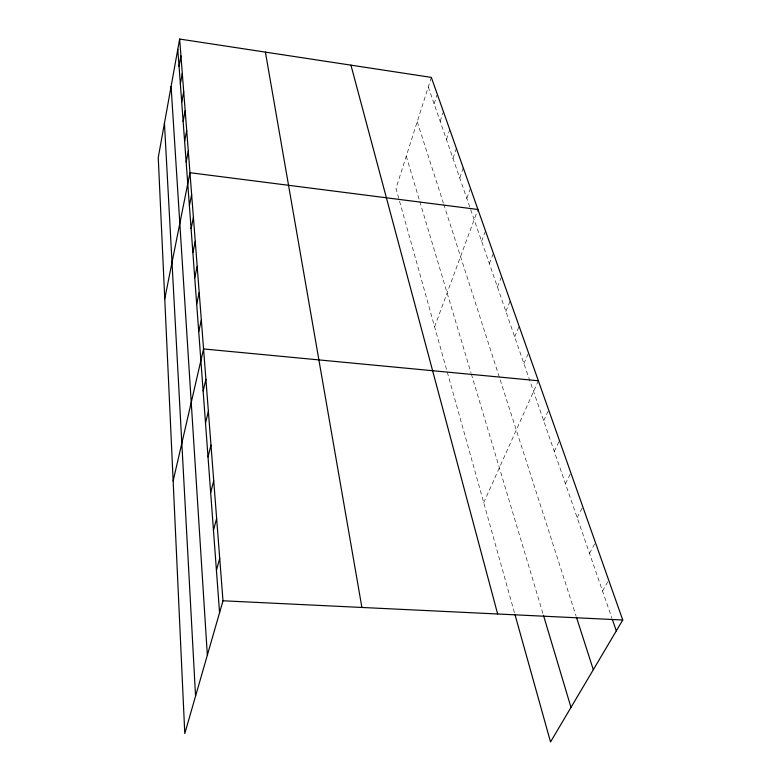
<?xml version="1.0" encoding="UTF-8"?>
<svg xmlns="http://www.w3.org/2000/svg" width="781" height="781" viewBox="0 0 781 781"><rect width="100%" height="100%" fill="white"/><g stroke="black" fill="none" stroke-linecap="round" stroke-linejoin="round"><path stroke-width="0.59" stroke-dasharray="3.9 2.93" d="M431.346 77.397L395.977 188.416L446.937 370.916M434.119 103.844L436.911 95.243M440.172 121.338L443.042 112.649M446.449 139.496L449.778 129.636M452.97 158.367L456.407 148.419M459.755 177.99L463.289 167.954M466.813 198.413L470.465 188.289M434.607 326.751L477.943 209.474M481.604 241.202L485.108 231.937M489.355 263.617L492.977 254.284M497.438 286.988L501.597 276.542M505.873 311.394L510.178 300.87M514.689 336.894L519.15 326.302M523.905 363.565L528.073 353.969M483.722 502.652L538.363 380.757M543.674 420.744L548.662 409.976M554.285 451.457L559.479 440.63M565.434 483.712L570.843 472.856M577.169 517.637L582.811 506.762M589.518 553.378L595.405 542.483M602.551 591.071L608.702 580.176M428.291 86.984L611.992 618.367M417.23 121.729L443.403 203.187M443.764 204.3L576.153 616.326M406.247 156.18L419.504 200.541M419.836 201.644L471.041 372.996M471.382 374.128L543.127 614.208M447.259 372.068L514.591 613.192"/><path stroke-width="1.17" d="M179.65 39.05L158.25 157.567L184.785 733.554L222.995 600.784L179.65 39.05L431.346 77.397L622.75 620.007L550.537 741.95L514.913 614.364M179.054 66.278L180.948 55.91M180.362 83.918L182.305 73.434M181.719 102.262L183.711 91.68M183.135 121.367L185.175 110.677M184.619 141.283L186.708 130.476M186.151 162.048L188.299 151.133M164.752 298.772L189.968 172.708L477.943 209.474M189.392 205.686L191.648 194.576M191.091 228.638L193.415 217.421M192.868 252.624L195.26 241.309M194.733 277.733L197.193 266.331M196.685 304.043L199.214 292.543M198.725 331.632L201.332 320.054M173.148 480.93L203.568 348.941L538.363 380.757M203.138 391.066L205.911 379.332M205.51 423.136L208.381 411.343M208.019 456.944L210.987 445.092M210.665 492.635L213.73 480.735M213.457 530.367L216.64 518.447M216.425 570.325L219.725 558.395M222.995 600.784L622.75 620.007M612.382 619.509L616.316 630.882M576.524 617.468L593.316 669.717M543.478 615.36L570.989 707.42M350.942 65.145L497.643 613.993M265.403 52.112L361.906 607.462M177.795 49.31L219.568 612.704M171.088 86.457L207.346 655.152M164.449 123.232L195.553 696.154"/></g></svg>
